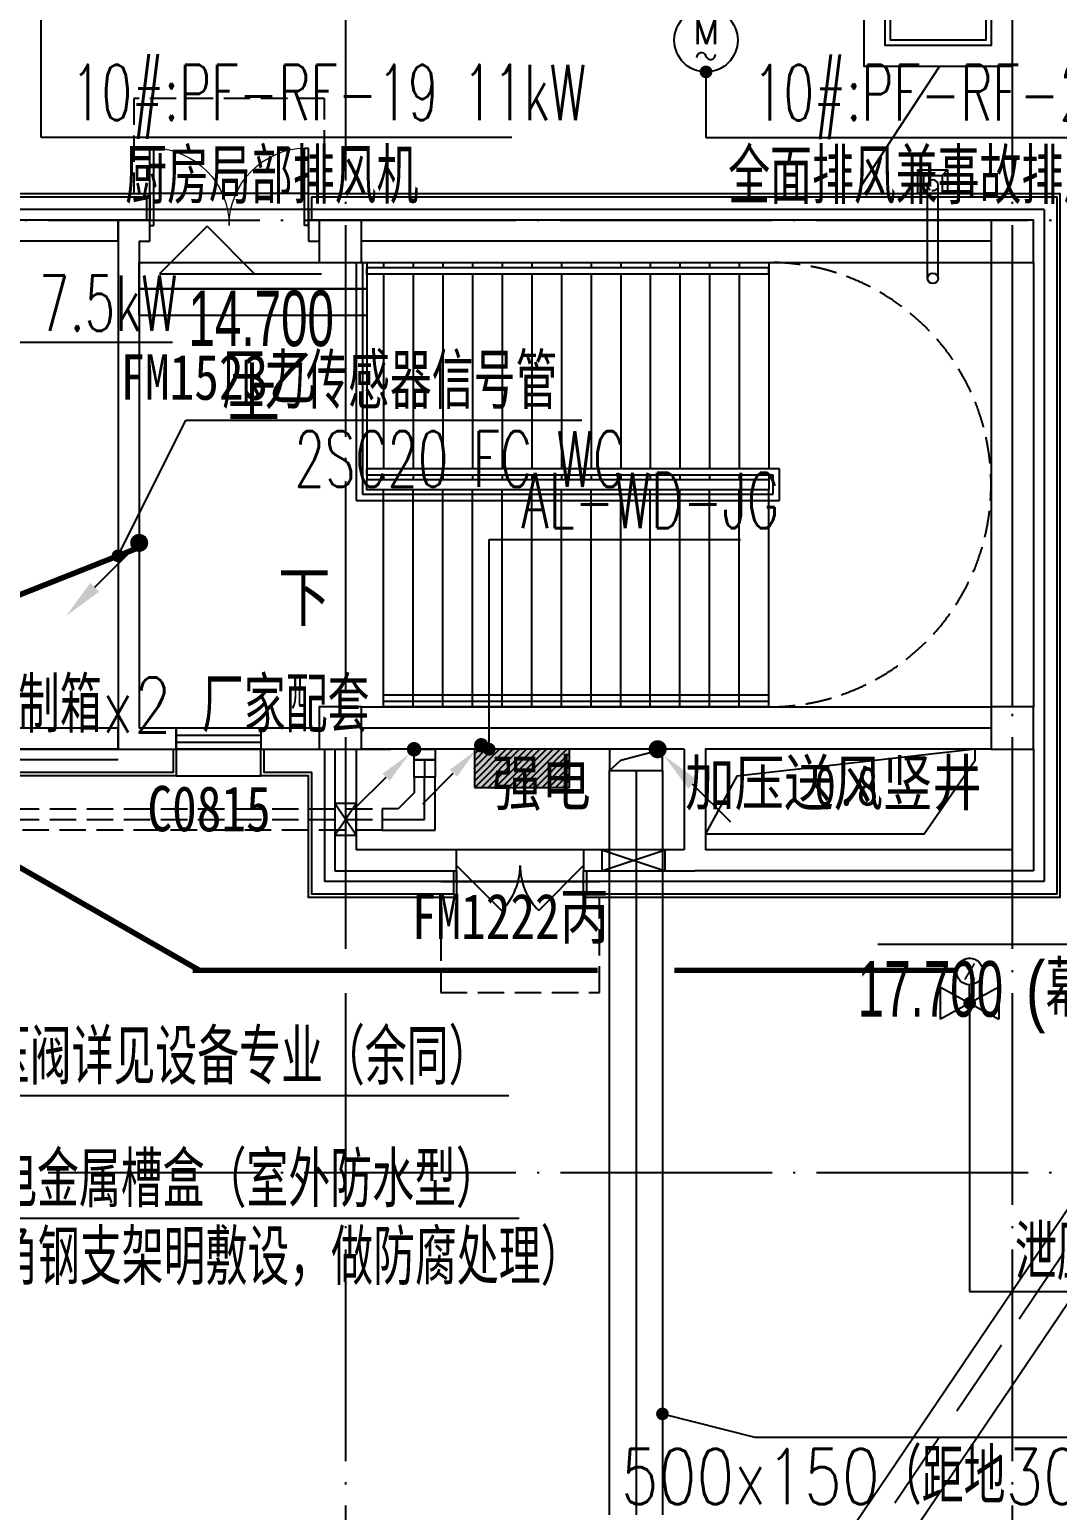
# Model space of a CAD drawing. Extents: x -233336 to 840473, y -28113 to 330904.
# Drawn here: x 106615 to 116326, y 271808 to 285800 of the extents above; entities that cross this region are included whole.
import ezdxf
from ezdxf.enums import TextEntityAlignment as Align
from ezdxf.xclip import XClip

# ---------------------------------------------------------------- set-up
doc = ezdxf.new("R2010")
doc.units = 0
doc.header["$LTSCALE"] = 1000
doc.header["$XCLIPFRAME"] = 2
for name, pattern in [('104-14# 核心筒$0$DASH', [0.35, 0.25, -0.1]), ('104-14# 核心筒$0$DOTE', [2.42, 2, -0.2, 0.02, -0.2]), ('DASH', [0.35, 0.25, -0.1]), ('X-104 14#平面$0$$0$DASH', [0.35, 0.25, -0.1]), ('X-104 14#平面$0$DASH', [0.35, 0.25, -0.1])]:
    doc.linetypes.add(name, pattern=pattern)
doc.layers.get('0').update_dxf_attribs({"linetype": 'CONTINUOUS'})
for name, color, linetype in [('104-14# 核心筒$0$01-标注_符号', 8, 'CONTINUOUS'), ('104-14# 核心筒$0$02-TEXT_标注', 9, 'CONTINUOUS'), ('104-14# 核心筒$0$02-TEXT_门窗', 9, 'CONTINUOUS'), ('104-14# 核心筒$0$A-C_窗', 8, 'CONTINUOUS'), ('104-14# 核心筒$0$A-E_栏杆', 8, 'CONTINUOUS'), ('104-14# 核心筒$0$A-E_电梯', 8, 'CONTINUOUS'), ('104-14# 核心筒$0$A_AXIS-轴线', 8, '104-14# 核心筒$0$DOTE'), ('104-14# 核心筒$0$A_STR-砌块墙', 7, 'CONTINUOUS'), ('104-14# 核心筒$0$A_STR-砼柱', 8, 'CONTINUOUS'), ('104-14# 核心筒$0$DOOR_FIRE', 8, 'CONTINUOUS'), ('104-14# 核心筒$0$DOOR_FIRE_TEXT', 7, 'CONTINUOUS'), ('104-14# 核心筒$0$DUCT-新风管立管', 3, 'CONTINUOUS'), ('104-14# 核心筒$0$SURFACE', 6, 'CONTINUOUS'), ('CABLETRAY', 130, 'CONTINUOUS'), ('CABLETRAY_DIM', 80, 'CONTINUOUS'), ('CABLETRAY_DOTE', 160, 'CONTINUOUS'), ('DIM-动力', 80, 'CONTINUOUS'), ('DIM-插座', 80, 'CONTINUOUS'), ('DIM-箱柜', 80, 'CONTINUOUS'), ('EQUIP-动力', 80, 'CONTINUOUS'), ('EQUIP-箱柜', 80, 'CONTINUOUS'), ('LWIRE', 80, 'CONTINUOUS'), ('WIRE-插座', 160, 'CONTINUOUS'), ('X-104 14#平面$0$01-标注_标高', 8, 'CONTINUOUS'), ('X-104 14#平面$0$A-C_玻璃幕墙', 8, 'CONTINUOUS'), ('X-104 14#平面$0$A-O_分水线', 8, 'CONTINUOUS'), ('X-104 14#平面$0$A-O_屋面', 8, 'CONTINUOUS'), ('X-104 14#平面$0$A-SUR_保温', 8, 'CONTINUOUS'), ('X-104 14#平面$0$A-SUR_看线', 8, 'CONTINUOUS'), ('X-104 14#平面$0$A-TECH_电气', 8, 'CONTINUOUS'), ('X-104 14#平面$0$A-TECH_结构', 8, 'CONTINUOUS'), ('X-104 14#平面$0$A_STR-砌块墙', 7, 'CONTINUOUS'), ('X-104 14#平面$0$D_铝板', 8, 'CONTINUOUS'), ('X-104 14#平面$0$图例', 7, 'CONTINUOUS'), ('内审意见修改', 2, 'CONTINUOUS')]:
    doc.layers.add(name, color=color, linetype=linetype)
doc.layers.add('104-14# 核心筒$0$04-不打印_辅助线', color=8, linetype='CONTINUOUS', plot=False)
doc.styles.add('104-14# 核心筒$0$_TCH_DIM', font='ros.shx', dxfattribs={"bigfont": 'jd.shx'})
doc.styles.add('104-14# 核心筒$0$_TCH_SPACE', font='STXIHEI.TTF', dxfattribs={"width": 0.8, "height": 5})
doc.styles.add('104-14# 核心筒$0$_TCH_WINDOW', font='STXIHEI.TTF', dxfattribs={"width": 0.8, "height": 3.5})
doc.styles.add('104-14# 核心筒$0$Standard', font='STXIHEI.TTF', dxfattribs={"width": 0.8})
doc.styles.add('_TCH_DIM', font='ROMANS2', dxfattribs={"width": 0.8, "bigfont": 'HZDF2'})
doc.styles.add('_TCH_LABEL', font='COMPLEX', dxfattribs={"bigfont": 'GBCBIG'})
doc.styles.add('_TEL_DIM', font='ROMANS2', dxfattribs={"width": 0.8, "height": 3.5, "bigfont": 'HZDF2'})
doc.styles.get("Standard").update_dxf_attribs({"font": 'GBENOR', "bigfont": 'GBCBIG'})
doc.styles.add('X-104 14#平面$0$_TCH_DIM', font='ros.shx', dxfattribs={"width": 0.8, "bigfont": 'jd.shx'})

# ---------------------------------------------------------------- blocks, each defined once
blk = doc.blocks.new('*X11')
at = {"color": 0}
for p, q in [((-250, 32.8), (-82.8, 200)), ((-250, 68.2), (-118.2, 200)), ((-250, 103.6), (-153.6, 200)), ((-250, 138.9), (-188.9, 200)), ((-250, 174.3), (-224.3, 200)), ((-247.5, 0), (-47.5, 200)), ((-212.1, 0), (-12.1, 200)), ((-176.8, 0), (23.2, 200)), ((-141.4, 0), (58.6, 200)), ((-106.1, 0), (93.9, 200)), ((-70.7, 0), (129.3, 200)), ((-35.4, 0), (164.6, 200)), ((0, 0), (200, 200)), ((35.4, 0), (235.4, 200)), ((70.7, 0), (250, 179.3)), ((106.1, 0), (250, 143.9)), ((141.4, 0), (250, 108.6)), ((176.8, 0), (250, 73.2)), ((212.1, 0), (250, 37.9)), ((247.5, 0), (250, 2.5))]:
    blk.add_line(p, q, dxfattribs=at)
blk = doc.blocks.new('$equip$00001421')
for p, q in [((0.75, 0.6), (-0.75, 0.6)), ((-0.75, 0.6), (-0.75, 0)), ((0.75, 0), (0.75, 0.6)), ((-0.75, 0), (0.75, 0))]:
    blk.add_line(p, q)
at = {"const_width": 0.6}
blk.add_lwpolyline([(-0.75, 0.3), (0.75, 0.3)], dxfattribs=at)
for p in [(0, 0.6), (-0.75, 0.3), (0.75, 0.3), (0, 0)]:
    blk.add_point(p)
at = {"xscale": 0.00300000000061118, "yscale": 0.00300000000061118, "zscale": 0.00300000000061118}
blk.add_blockref('*X11', (0, 0), dxfattribs=at)
at = {"style": '_TCH_LABEL', "flags": 9}
blk.add_attdef('A', (0, 0), '', height=0.00002, dxfattribs=at)
blk = doc.blocks.new('$equip$00001811')
blk.add_circle((0, 0), 0.5)
for centre, radius, start, end in [((-0.073, -0.273), 0.0768, 17.2272, 184.2164), ((0.073, -0.227), 0.0769, 197.2591, 5.1179)]:
    blk.add_arc(centre, radius, start, end)
at = {"color": 7, "style": '_TEL_DIM'}
blk.add_attdef('$TEXT$', text='', height=0.4, dxfattribs=at).set_placement((0.001, 0.137), align=Align.MIDDLE_CENTER)
at = {"color": 7, "style": '_TEL_DIM', "flags": 1}
blk.add_attdef('A', text='', height=0.00002, dxfattribs=at).set_placement((0, 0), align=Align.MIDDLE_CENTER)
blk = doc.blocks.new('104-14# 核心筒$0$$DorLib2D$00000116')
at = {"color": 0}
for p, q in [((-0.5, 0), (-0.146, 0.354)), ((0.5, 0), (0.146, 0.354))]:
    blk.add_line(p, q, dxfattribs=at)
for centre, start, end in [((-0.5, 0), 0, 45), ((0.5, 0), 135, 180)]:
    blk.add_arc(centre, 0.5, start, end, dxfattribs=at)
blk = doc.blocks.new('_FZHK')
blk.add_lwpolyline([(-0.5, -0.5), (0.5, -0.5), (0.5, 0.5), (-0.5, 0.5)], close=True)
blk = doc.blocks.new('104-14# 核心筒$0$$DorLib2D$00000002')
for p, q in [((-0.5, 0), (-0.5, 0.4875)), ((-0.475, 0.4875), (-0.5, 0.4875)), ((-0.475, 0), (-0.475, 0.4875)), ((0.475, 0), (0.475, 0.4875)), ((0.475, 0.4875), (0.5, 0.4875)), ((0.5, 0), (0.5, 0.4875)), ((-0.5, 0), (-0.475, 0)), ((0.5, 0), (0.475, 0))]:
    blk.add_line(p, q)
at = {"lineweight": 13}
for centre, start, end in [((-0.4875, 0), 0, 88.53072), ((0.4875, 0), 91.46928, 180)]:
    blk.add_arc(centre, 0.4875, start, end, dxfattribs=at)
blk = doc.blocks.new('104-14# 核心筒$0$$TCHSYS$WIN2D')
for p, q in [((-0.5, 0.5), (0.5, 0.5)), ((-0.5, 0.5), (-0.5, -0.5)), ((0.5, 0.5), (0.5, -0.5)), ((0.5, 0.167), (-0.5, 0.167)), ((0.5, -0.167), (-0.5, -0.167)), ((-0.5, -0.5), (0.5, -0.5))]:
    blk.add_line(p, q)
blk = doc.blocks.new('104-14# 核心筒')
at = {"layer": '104-14# 核心筒$0$01-标注_符号'}
for points in [[(108715, 282773.2, 0, 0, 0), (108715, 283600, 120, 0, 0), (108715, 284050, 0, 0, 0)], [(109540, 280425, 0, 0, 0), (114200, 280425, 0, 0, 0), (114200, 282575, 0, 0, 0), (111530, 282575, 120, 0, 0), (111080, 282575, 0, 0, 0)]]:
    blk.add_lwpolyline(points, format="xyseb", dxfattribs=at)
at = {"layer": '104-14# 核心筒$0$04-不打印_辅助线', "linetype": '104-14# 核心筒$0$DASH'}
blk.add_arc((113600, 281500), 2100, 270, 90, dxfattribs=at)
at = {"layer": '104-14# 核心筒$0$A-E_栏杆'}
for p, q in [((109700, 283600), (109700, 281350)), ((109760, 283600), (109750, 283600)), ((109760, 283600), (109760, 281410)), ((113600, 283550), (109800, 283550)), ((109800, 283490), (109800, 283550)), ((113600, 283490), (109800, 283490)), ((113600, 283490), (113600, 283550)), ((113700, 281650), (109800, 281650)), ((109800, 281590), (109800, 281650)), ((113640, 281590), (109800, 281590)), ((113640, 281410), (113640, 281590)), ((113700, 281350), (113700, 281650)), ((109760, 281410), (113640, 281410)), ((109700, 281350), (113700, 281350)), ((113600, 279510), (109960, 279510)), ((109960, 279450), (109960, 279510)), ((113600, 279450), (109960, 279450)), ((113600, 279450), (113600, 279510))]:
    blk.add_line(p, q, dxfattribs=at)
at = {"layer": '104-14# 核心筒$0$A-E_电梯'}
for p, q in [((109750, 283600), (113600, 283600)), ((109750, 283600), (115700, 283600)), ((109800, 283600), (109800, 283550)), ((109800, 283550), (109800, 283490)), ((109800, 283490), (109800, 281650)), ((109960, 283600), (109960, 283550)), ((109960, 283490), (109960, 281650)), ((110240, 283600), (110240, 283550)), ((110240, 283490), (110240, 281650)), ((110520, 283600), (110520, 283550)), ((110520, 283490), (110520, 281650)), ((110800, 283600), (110800, 283550)), ((110800, 283490), (110800, 281650)), ((111080, 283600), (111080, 283550)), ((111080, 283490), (111080, 281650)), ((111360, 283600), (111360, 283550)), ((111360, 283490), (111360, 281650)), ((111640, 283600), (111640, 283550)), ((111640, 283490), (111640, 281650)), ((111920, 283600), (111920, 283550)), ((111920, 283490), (111920, 281650)), ((112200, 283600), (112200, 283550)), ((112200, 283490), (112200, 281650)), ((112480, 283600), (112480, 283550)), ((112480, 283490), (112480, 281650)), ((112760, 283600), (112760, 283550)), ((112760, 283490), (112760, 281650)), ((113040, 283600), (113040, 283550)), ((113040, 283490), (113040, 281650)), ((113320, 283600), (113320, 283550)), ((113320, 283490), (113320, 281650)), ((113600, 283600), (113600, 283550)), ((113600, 283550), (113600, 283490)), ((113600, 283490), (113600, 281650)), ((115700, 283600), (115700, 279400)), ((109800, 281650), (109800, 281590)), ((109800, 281590), (109800, 281550)), ((109800, 281550), (113600, 281550)), ((109960, 281590), (109960, 281550)), ((110240, 281590), (110240, 281550)), ((110520, 281590), (110520, 281550)), ((110800, 281590), (110800, 281550)), ((111080, 281590), (111080, 281550)), ((111360, 281590), (111360, 281550)), ((111640, 281590), (111640, 281550)), ((111920, 281590), (111920, 281550)), ((112200, 281590), (112200, 281550)), ((112480, 281590), (112480, 281550)), ((112760, 281590), (112760, 281550)), ((113040, 281590), (113040, 281550)), ((113320, 281590), (113320, 281550)), ((113600, 281590), (113600, 281550)), ((113600, 281450), (109960, 281450)), ((109960, 279400), (109960, 281450)), ((110240, 279400), (110240, 281450)), ((110520, 279400), (110520, 281450)), ((110800, 279400), (110800, 281450)), ((111080, 279400), (111080, 281450)), ((111360, 279400), (111360, 281450)), ((111640, 279400), (111640, 281450)), ((111920, 279400), (111920, 281450)), ((112200, 279400), (112200, 281450)), ((112480, 279400), (112480, 281450)), ((112760, 279400), (112760, 281450)), ((113040, 279400), (113040, 281450)), ((113320, 279400), (113320, 281450)), ((113600, 279400), (113600, 281450)), ((109750, 279400), (115700, 279400)), ((113600, 279400), (109960, 279400))]:
    blk.add_line(p, q, dxfattribs=at)
for points in [[(109800, 283350), (107650, 283350), (107650, 283600), (109800, 283600)], [(109800, 283100), (107650, 283100), (107650, 283350), (109800, 283350)], [(113600, 281450), (109800, 281450), (109800, 281550), (113600, 281550)]]:
    blk.add_lwpolyline(points, close=True, dxfattribs=at)
at = {"layer": '104-14# 核心筒$0$A_AXIS-轴线'}
for p, q in [((109600, 317833.6), (109600, 259754.9)), ((115900, 317833.6), (115900, 259754.9)), ((-9370.1, 284000), (120259.9, 284000)), ((-9370.1, 275000), (120259.9, 275000))]:
    blk.add_line(p, q, dxfattribs=at)
at = {"layer": '104-14# 核心筒$0$A_STR-砌块墙'}
for p, q in [((107750, 284000), (107450, 284000)), ((107450, 284000), (107450, 279000)), ((107750, 283800), (107750, 284000)), ((109350, 284000), (109250, 284000)), ((109250, 284000), (109250, 283800)), ((115700, 284000), (109750, 284000)), ((107650, 283800), (107750, 283800)), ((107650, 283800), (107650, 279200)), ((109250, 283800), (109350, 283800)), ((115700, 283800), (109750, 283800)), ((115900, 283600), (115900, 279400)), ((116100, 283600), (116100, 279400)), ((108000, 279200), (107650, 279200)), ((108000, 279000), (108000, 279200)), ((109350, 279200), (108800, 279200)), ((108800, 279200), (108800, 279000)), ((112900, 279200), (109750, 279200)), ((115700, 279200), (112900, 279200)), ((107450, 279000), (108000, 279000)), ((108800, 279000), (109350, 279000)), ((109500, 279000), (109500, 277850)), ((109700, 279000), (109700, 278050)), ((112800, 279000), (109750, 279000)), ((112800, 279000), (112800, 278050)), ((113000, 279000), (113000, 278050)), ((115700, 279000), (113000, 279000)), ((115900, 279000), (115900, 278050)), ((116100, 279000), (116100, 277850)), ((110650, 278050), (109700, 278050)), ((110650, 277850), (110650, 278050)), ((112800, 278050), (111850, 278050)), ((111850, 278050), (111850, 277850)), ((115900, 278050), (113000, 278050)), ((109500, 277850), (110650, 277850)), ((111850, 277850), (112900, 277850)), ((116100, 277850), (112900, 277850))]:
    blk.add_line(p, q, dxfattribs=at)
at = {"layer": '104-14# 核心筒$0$DOOR_FIRE'}
for p, q in [((109250, 284100), (107750, 284100)), ((111850, 278050), (110650, 278050)), ((111850, 277750), (110650, 277750))]:
    blk.add_line(p, q, dxfattribs=at)
at = {"layer": '104-14# 核心筒$0$DUCT-新风管立管'}
blk.add_lwpolyline([(115550, 279000), (113000, 279000), (113000, 278200), (115068, 278200), (115550, 278895.9), (115550, 279000), (113298.3, 278745), (113000, 278200)], dxfattribs=at)
at = {"layer": '104-14# 核心筒$0$SURFACE'}
for p, q in [((107750, 284100), (107450, 284100)), ((107750, 284100), (107750, 284000)), ((109250, 284100), (109250, 284000)), ((109450, 284100), (109250, 284100)), ((116200, 284100), (109450, 284100)), ((116200, 284100), (116200, 279100)), ((116200, 279100), (116200, 277750)), ((109400, 279000), (109400, 277750)), ((110650, 277750), (109400, 277750)), ((110650, 277750), (110650, 277850)), ((111850, 277750), (111850, 277850)), ((112900, 277750), (111850, 277750)), ((116200, 277750), (112900, 277750))]:
    blk.add_line(p, q, dxfattribs=at)
at = {"layer": '104-14# 核心筒$0$A-C_窗'}
ref = blk.add_blockref('104-14# 核心筒$0$$TCHSYS$WIN2D', (108400, 279100), dxfattribs=dict(at, xscale=800, yscale=-200, zscale=200, rotation=179.9999999996356))
ref.add_attrib('A', 'C0815', (107728, 278225), dxfattribs={"layer": '104-14# 核心筒$0$02-TEXT_门窗', "height": 428.14, "rotation": 360, "style": '104-14# 核心筒$0$_TCH_WINDOW', "width": 0.8})
at = {"layer": '104-14# 核心筒$0$A_STR-砼柱', "xscale": 400, "yscale": 400, "zscale": 400}
for p in [(109550, 283800), (115900, 283800), (109550, 279200), (115900, 279200)]:
    blk.add_blockref('_FZHK', p, dxfattribs=at)
at = {"layer": '104-14# 核心筒$0$DOOR_FIRE'}
ref = blk.add_blockref('104-14# 核心筒$0$$DorLib2D$00000002', (108500, 283950), dxfattribs=dict(at, xscale=1500, yscale=-1500, zscale=300, rotation=180.0000000000017))
ref.add_attrib('A', 'FM1523乙', (107471.6, 282302.3), dxfattribs={"layer": '104-14# 核心筒$0$DOOR_FIRE_TEXT', "height": 428.14, "style": '104-14# 核心筒$0$_TCH_WINDOW', "width": 0.8})
ref = blk.add_blockref('104-14# 核心筒$0$$DorLib2D$00000116', (111250, 277900), dxfattribs=dict(at, xscale=1200, yscale=1200, zscale=300, rotation=179.9999999996362))
ref.add_attrib('A', 'FM1222丙', (110225.9, 277207.6), dxfattribs={"layer": '104-14# 核心筒$0$DOOR_FIRE_TEXT', "height": 428.14, "rotation": 360, "style": '104-14# 核心筒$0$_TCH_WINDOW', "width": 0.8})
at = {"layer": '104-14# 核心筒$0$01-标注_符号', "color": 7, "style": '104-14# 核心筒$0$_TCH_DIM'}
for s, p in [('上', (108485.1, 282090.7)), ('下', (108963.3, 280162.5))]:
    blk.add_text(s, height=520.9, dxfattribs=at).set_placement(p)
at = {"layer": '104-14# 核心筒$0$02-TEXT_标注', "style": '104-14# 核心筒$0$Standard', "width": 0.8}
for s, p in [('强电', (110982.8, 278469.5)), ('加压送风竖井', (112809.3, 278468.9))]:
    blk.add_text(s, height=428.14, dxfattribs=at).set_placement(p)
at = {"layer": '104-14# 核心筒$0$04-不打印_辅助线', "style": '104-14# 核心筒$0$_TCH_SPACE', "width": 0.8}
blk.add_text('0.8', height=366.98, dxfattribs=at).set_placement((114032.8, 278469.1))
blk = doc.blocks.new('X-104 14#平面$0$0000')
blk.add_lwpolyline([(73808, 16421), (73072, 15294)])
blk = doc.blocks.new('X-104 14#平面$0$A$C6C68079C')
at = {"layer": 'X-104 14#平面$0$图例'}
for p, q in [((91, 87), (145, 141)), ((91, -87), (145, -137))]:
    blk.add_line(p, q, dxfattribs=at)
for points in [[(-80, -137), (-80, 141), (145, 141), (145, -137)], [(-80, -87), (-80, 87), (91, 87), (91, -87)]]:
    blk.add_lwpolyline(points, close=True, dxfattribs=at)
blk = doc.blocks.new('*U95')
blk.add_lwpolyline([(200, 0), (200, 300), (0, 300), (0, 0), (200, 0), (0, 300), (0, 0), (200, 300)])
blk = doc.blocks.new('*U97')
blk.add_lwpolyline([(200, 0), (200, 600), (0, 600), (0, 0), (200, 0), (0, 600), (0, 0), (200, 600)])
blk = doc.blocks.new('X-104 14#平面$0$dd')
at = {"layer": 'X-104 14#平面$0$A-TECH_电气'}
blk.add_blockref('*U95', (109563, -20913), dxfattribs=at)
at = {"layer": 'X-104 14#平面$0$A-TECH_电气', "rotation": 270}
blk.add_blockref('*U97', (112084, -21050), dxfattribs=at)
blk = doc.blocks.new('X-104 14#平面')
at = {"layer": 'X-104 14#平面$0$01-标注_标高'}
for p, q in [((108291.1, 283941.9), (107841.1, 283491.9)), ((108291.1, 283941.9), (108741.1, 283491.9)), ((107841.1, 283491.9), (109373, 283491.9)), ((117288.9, 277155.4), (114629.4, 277155.4))]:
    blk.add_line(p, q, dxfattribs=at)
at = {"layer": 'X-104 14#平面$0$A-C_玻璃幕墙'}
for points in [[(115700, 287150), (115700, 285650), (114700, 285650), (114700, 287150)], [(115650, 286375), (115650, 285700), (114750, 285700), (114750, 286375)]]:
    blk.add_lwpolyline(points, close=True, dxfattribs=at)
for points in [[(102050, 282200), (101800, 282200), (101800, 284250), (107750, 284250), (107750, 284000)], [(102050, 282230), (101830, 282230), (101830, 284220), (107720, 284220), (107720, 284000)], [(109250, 284000), (109250, 284250), (116350, 284250), (116350, 277600), (111850, 277600), (111850, 277850)], [(109280, 284000), (109280, 284220), (116320, 284220), (116320, 277630), (111880, 277630), (111880, 277850)], [(108000, 279000), (108000, 278750), (101800, 278750), (101800, 279600), (102050, 279600)], [(107970, 279000), (107970, 278780), (101830, 278780), (101830, 279570), (102050, 279570)], [(110650, 277850), (110650, 277600), (109250, 277600), (109250, 278750), (108800, 278750), (108800, 279000)], [(110620, 277850), (110620, 277630), (109280, 277630), (109280, 278780), (108830, 278780), (108830, 279000)]]:
    blk.add_lwpolyline(points, dxfattribs=at)
at = {"layer": 'X-104 14#平面$0$A-O_分水线'}
for p, q in [((115100, 283450), (115100, 284330)), ((115200, 283450), (115200, 284330))]:
    blk.add_line(p, q, dxfattribs=at)
blk.add_circle((115150, 283450), 50, dxfattribs=at)
blk.add_arc((115150, 284330), 50, 0, 180, dxfattribs=at)
at = {"layer": 'X-104 14#平面$0$A-O_分水线', "linetype": 'X-104 14#平面$0$$0$DASH', "ltscale": 0.2}
blk.add_arc((115150, 284330), 50, 180, 0, dxfattribs=at)
at = {"layer": 'X-104 14#平面$0$A-O_屋面'}
blk.add_lwpolyline([(82349.8, 264577.4), (83499.8, 267565.9), (52926.6, 266284.7), (53491, 268939.8), (17309.3, 268308.2), (22065.4, 284894.6), (62738.3, 285920), (62307.5, 284891.2), (92265.6, 286255.1), (99426.9, 312025), (120741.8, 306094.6), (117562.9, 278400.5), (119297.3, 278014.5), (109062.3, 262867.9), (82417.6, 264753.6)], dxfattribs=at)
blk.add_lwpolyline([(83126.9, 265204.7), (108809.6, 263387.1), (118471.8, 277685.9), (117014.8, 278010.2), (120196.4, 305727.4), (99774.7, 311409.3), (92650.5, 285772.1), (61541.2, 284355.8), (61978.8, 285400.7), (22444.8, 284404), (17976.2, 268819.9), (54110.7, 269450.7), (53549.7, 266811.2), (84240.1, 268097.3)], close=True, dxfattribs=at)
at = {"layer": 'X-104 14#平面$0$A-O_屋面', "linetype": 'X-104 14#平面$0$DASH'}
for points in [[(109400, 284250), (109400, 285150), (107600, 285150), (107600, 284250)], [(110500, 277600), (110500, 276700), (112000, 276700), (112000, 277600)]]:
    blk.add_lwpolyline(points, dxfattribs=at)
at = {"layer": 'X-104 14#平面$0$A-SUR_保温'}
for p, q in [((107450, 284100), (104500, 284100)), ((107450, 278900), (104400, 278900))]:
    blk.add_line(p, q, dxfattribs=at)
at = {"layer": 'X-104 14#平面$0$A-SUR_看线'}
for p, q in [((109250, 284250), (107750, 284250)), ((108000, 278750), (108800, 278750)), ((110500, 277750), (112000, 277750))]:
    blk.add_line(p, q, dxfattribs=at)
at = {"layer": 'X-104 14#平面$0$A-TECH_结构', "linetype": 'X-104 14#平面$0$DASH', "ltscale": 3}
blk.add_lwpolyline([(82843.2, 265024.2), (82843.2, 265024.2), (108910.7, 263179.4), (118802, 277817.3), (117234.1, 278166.3), (120414.6, 305874.3), (99635.5, 311655.6), (92496.6, 285965.3), (61847.8, 284570), (62282.6, 285608.4), (22293, 284600.3), (17709.4, 268615.2), (53862.8, 269246.3), (53300.5, 266600.6), (83944, 267884.8), (82843.2, 265024.2), (82843.2, 265024.2)], dxfattribs=at)
at = {"layer": 'X-104 14#平面$0$A_STR-砌块墙'}
for p, q in [((107450, 284000), (104650, 284000)), ((107450, 283800), (107450, 284000)), ((107450, 283800), (104650, 283800)), ((107450, 279200), (104650, 279200)), ((107450, 279000), (107450, 279200)), ((107450, 279000), (104650, 279000))]:
    blk.add_line(p, q, dxfattribs=at)
at = {"layer": 'X-104 14#平面$0$D_铝板'}
blk.add_lwpolyline([(115900, 287350), (115900, 285450), (114500, 285450), (114500, 287350)], close=True, dxfattribs=at)
ref = blk.add_blockref('104-14# 核心筒', (0, 0))
XClip(ref).set_block_clipping_path([(-38664.3623821461, -25500), (139216.5485069363, 330900)])
blk.add_blockref('X-104 14#平面$0$dd', (-62.7, 299100))
at = {"color": 5, "rotation": 89.99999999999999}
blk.add_blockref('X-104 14#平面$0$A$C6C68079C', (115150, 284330), dxfattribs=at)
at = {"layer": 'X-104 14#平面$0$A-O_分水线'}
blk.add_blockref('X-104 14#平面$0$0000', (41400, 269028.8), dxfattribs=at)
at = {"layer": 'X-104 14#平面$0$01-标注_标高', "color": 7, "style": 'X-104 14#平面$0$_TCH_DIM'}
for s, height, width, p in [('14.700', 525, 0.64, (108116, 282809.4)), ('(幕墙)', 520.93, 0.8, (116028.2, 276472.9)), ('17.700', 525, 0.64, (114439.4, 276472.9))]:
    blk.add_text(s, height=height, dxfattribs=dict(at, width=width)).set_placement(p)
blk = doc.blocks.new('$TelecSys$00000081')
for p, q in [((0.104, 0.104), (0.104, 0.104)), ((-0.104, -0.104), (-0.104, -0.104)), ((-1.15, -1.15), (-0.55, -0.55))]:
    blk.add_line(p, q)
at = {"const_width": 0.142}
blk.add_lwpolyline([(0.071, 0, 1), (-0.071, 0, 1)], format="xyb", close=True, dxfattribs=at)
blk.add_solid([(-0.62, -0.48), (-0.48, -0.62), (-0.1, -0.1)])
at = {"width": 0.8, "flags": 9}
blk.add_attdef('A', (0, 0), '', height=0.00002, rotation=180, dxfattribs=at)
blk = doc.blocks.new('$TelecSys$00000080')
for p, q in [((-0.7, -0.7), (0, 0)), ((0.104, 0.104), (0.104, 0.104)), ((-0.104, -0.104), (-0.104, -0.104))]:
    blk.add_line(p, q)
at = {"const_width": 0.142}
blk.add_lwpolyline([(0.071, 0, 1), (-0.071, 0, 1)], format="xyb", close=True, dxfattribs=at)
blk.add_solid([(-0.63, -0.77), (-0.77, -0.63), (-1.15, -1.15)])
at = {"width": 0.8, "flags": 9}
blk.add_attdef('A', (0, 0), '', height=0.00002, rotation=180, dxfattribs=at)
blk = doc.blocks.new('$equip$00002601')
for p, q in [((0, -0.6), (0, -0.25)), ((-0.55, -0.9), (-0.55, -0.3)), ((-0.55, -0.3), (0.55, -0.9)), ((0.55, -0.3), (-0.55, -0.9)), ((0.55, -0.3), (0.55, -0.9))]:
    blk.add_line(p, q)
blk.add_circle((0, 0), 0.25)
for p in [(-0.25, 0), (0, 0.25), (0.25, 0), (-0.55, -0.6), (0.55, -0.6)]:
    blk.add_point(p)
at = {"color": 7, "style": '_TEL_DIM'}
blk.add_attdef('$TEXT$', text='', height=0.3, dxfattribs=at).set_placement((0, 0), align=Align.MIDDLE_CENTER)
at = {"color": 7, "style": '_TEL_DIM', "flags": 1}
blk.add_attdef('A', text='', height=0.00002, dxfattribs=at).set_placement((0, 0), align=Align.MIDDLE_CENTER)

msp = doc.modelspace()

# ---------------------------------------------------------------- linework, layer by layer
at = {"layer": 'CABLETRAY', "linetype": 'DASH'}
for p, q in [((110247.4, 278736.7), (110247.4, 278900)), ((110247.4, 278900), (110447.4, 278900)), ((110447.4, 278900), (110447.4, 278736.7)), ((110447.4, 278736.7), (110247.4, 278736.7)), ((103305.1, 278436.7), (109947.4, 278436.7)), ((109947.4, 278436.7), (109947.4, 278236.7)), ((109947.4, 278236.7), (103305.1, 278236.7))]:
    msp.add_line(p, q, dxfattribs=at)
at = {"layer": 'CABLETRAY'}
for p, q in [((110447.4, 278736.7), (110247.4, 278736.7)), ((110247.4, 278736.7), (110247.4, 278586.7)), ((110447.4, 278236.7), (110447.4, 278736.7)), ((112094.7, 271764.4), (112094.7, 278800)), ((112094.7, 278800), (112594.7, 278800)), ((112594.7, 278800), (112594.7, 271764.4)), ((110247.4, 278586.7), (110097.4, 278436.7)), ((110097.4, 278436.7), (109947.4, 278436.7)), ((109947.4, 278436.7), (109947.4, 278236.7)), ((109947.4, 278236.7), (110447.4, 278236.7))]:
    msp.add_line(p, q, dxfattribs=at)
at = {"layer": 'CABLETRAY_DIM'}
for p, q in [((103572.3, 274568.3), (111241.1, 274568.3)), ((112594.7, 272719.4), (113467.3, 272498.1)), ((113467.3, 272498.1), (123714.1, 272498.1))]:
    msp.add_line(p, q, dxfattribs=at)
at = {"layer": 'CABLETRAY_DIM', "const_width": 60}
msp.add_lwpolyline([(112565.6, 272726.8, 1), (112623.8, 272712, 1)], format="xyb", close=True, dxfattribs=at)
at = {"layer": 'CABLETRAY_DOTE', "linetype": 'DASH'}
for p, q in [((110347.4, 278900), (110347.4, 278736.7)), ((103305.1, 278336.7), (109947.4, 278336.7))]:
    msp.add_line(p, q, dxfattribs=at)
at = {"layer": 'CABLETRAY_DOTE'}
for p, q in [((110347.4, 278336.7), (110347.4, 278736.7)), ((112344.7, 278800), (112344.7, 271764.4)), ((109947.4, 278336.7), (110347.4, 278336.7))]:
    msp.add_line(p, q, dxfattribs=at)
at = {"layer": 'DIM-动力', "color": 80}
for p, q in [((106721.5, 287000), (106721.5, 284783.8)), ((113006, 285400.2), (113006, 284782)), ((106721.5, 284783.8), (111172, 284783.8)), ((113006, 284782), (117545.6, 284782)), ((104400, 282847.9), (107965.2, 282847.9)), ((115497.4, 276600.4), (115497.4, 273875.7)), ((105680.3, 275726.6), (111142.5, 275726.6)), ((115497.4, 273875.7), (121527.8, 273875.7))]:
    msp.add_line(p, q, dxfattribs=at)
at = {"layer": 'DIM-动力', "color": 80, "const_width": 60}
for points in [[(113006, 285430.2, 1), (113006, 285370.2, 1)], [(115497.4, 276630.4, 1), (115497.4, 276570.4, 1)]]:
    msp.add_lwpolyline(points, format="xyb", close=True, dxfattribs=at)
at = {"layer": 'DIM-插座', "color": 80}
for p, q in [((107450, 280827.9), (108092, 282110.6)), ((107450, 280827.9), (108092, 282110.6)), ((108092, 282110.6), (111834.2, 282110.6))]:
    msp.add_line(p, q, dxfattribs=at)
at = {"layer": 'DIM-插座', "color": 80, "const_width": 60}
msp.add_lwpolyline([(107436.6, 280801.1, 1), (107463.4, 280854.7, 1)], format="xyb", close=True, dxfattribs=at)
msp.add_lwpolyline([(107436.6, 280801.1, 1), (107463.4, 280854.7, 1)], format="xyb", close=True, dxfattribs=at)
at = {"layer": 'DIM-箱柜'}
msp.add_line((105084.7, 279000), (110025.9, 279000), dxfattribs=at)
at = {"layer": 'EQUIP-箱柜'}
for p, q in [((112094.7, 278800), (112200.3, 278896.9)), ((112200.3, 278896.9), (112594.7, 279000))]:
    msp.add_line(p, q, dxfattribs=at)
for points in [[(110247.4, 279000), (110447.4, 279000), (110447.4, 278900), (110247.4, 278900)], [(112094.7, 278800), (112594.7, 278800), (112594.7, 279000), (112094.7, 279000)]]:
    msp.add_lwpolyline(points, close=True, dxfattribs=at)
at = {"layer": 'WIRE-插座', "color": 160, "const_width": 52.5}
for points in [[(104253.1, 279560), (107650, 280907.2)], [(108218.7, 276911), (106101.1, 278124.2)], [(111982.2, 276911), (108155.6, 276911)], [(115372.9, 276911), (112707.2, 276911)]]:
    msp.add_lwpolyline(points, dxfattribs=at)
at = {"layer": '内审意见修改'}
for p, q in [((110957, 279000), (110957, 280982.7)), ((110957, 280982.7), (113331, 280982.7))]:
    msp.add_line(p, q, dxfattribs=at)
at = {"layer": '内审意见修改', "const_width": 60}
msp.add_lwpolyline([(110957, 278970, 1), (110957, 279030, 1)], format="xyb", close=True, dxfattribs=at)

# ---------------------------------------------------------------- block references
msp.add_blockref('X-104 14#平面', (0, 0))
at = {"layer": 'EQUIP-动力', "color": 80}
for name, p, xscale, yscale, zscale, values in [('$equip$00001811', (113006, 285700.2, 3000), 600, 600, 600, {'$TEXT$': 'M'}), ('$equip$00002601', (115497.4, 276900.4, 3000), 500, 500, 500, {'$TEXT$': 'X'})]:
    msp.add_blockref(name, p, dxfattribs=dict(at, xscale=xscale, yscale=yscale, zscale=zscale)).add_auto_attribs(values)
at = {"layer": 'EQUIP-箱柜', "color": 80, "xscale": 600, "yscale": 600, "zscale": 600}
msp.add_blockref('$equip$00001421', (111267, 278640), dxfattribs=at)
at = {"layer": 'LWIRE', "color": 80, "xscale": 600, "yscale": 600, "zscale": 600}
msp.add_blockref('$TelecSys$00000080', (107650, 280950), dxfattribs=at)
at = {"layer": 'LWIRE', "xscale": 479.9999999999998, "yscale": 479.9999999999998, "zscale": 479.9999999999998}
for p in [(110247.4, 279000), (110882.3, 279037.4)]:
    msp.add_blockref('$TelecSys$00000081', p, dxfattribs=at)
at = {"layer": 'LWIRE', "xscale": 600, "yscale": 600, "zscale": 600, "rotation": 90}
msp.add_blockref('$TelecSys$00000081', (112549.3, 279000), dxfattribs=at)

# ---------------------------------------------------------------- texts
at = {"layer": 'CABLETRAY_DIM', "color": 7, "style": '_TCH_DIM', "width": 0.8}
for s, p in [('消防强电金属槽盒（室外防水型）', (105101.1, 274673.3)), ('200x100（距地300mm采用角钢支架明敷设，做防腐处理）', (99728.5, 273938.3)), ('500x150（距地300mm采用角钢支架明敷设，做防腐处理）', (112201.4, 271868.1))]:
    msp.add_text(s, height=520.866, dxfattribs=at).set_placement(p)
at = {"layer": 'DIM-动力', "color": 7, "style": '_TEL_DIM'}
for s, height, width, p in [('10#:PF-RF-19 11kW', 525, 0.64, (107006, 284943.1)), ('10#:PF-RF-20 4kW', 525, 0.64, (113451, 284941.3)), ('厨房局部排风机', 520.87, 0.8, (107518.1, 284153.8)), ('全面排风兼事故排风机', 520.87, 0.8, (113215.5, 284152)), ('加压送风机 7.5kW ', 525, 0.64, (104877.2, 282952.9)), ('泄压阀详见设备专业（余同）', 520.866, 0.8, (105823.6, 275831.6)), ('泄压阀详见设备专业（余同）', 520.866, 0.8, (115924.8, 273980.7))]:
    msp.add_text(s, height=height, dxfattribs=dict(at, width=width)).set_placement(p)
at = {"layer": 'DIM-插座', "color": 7, "style": '_TEL_DIM'}
for s, height, width, p in [('压力传感器信号管', 520.87, 0.8, (108435.7, 282215.6)), ('2SC20 FC WC', 525, 0.64, (109116.1, 281480.6))]:
    msp.add_text(s, height=height, dxfattribs=dict(at, width=width)).set_placement(p)
at = {"layer": 'DIM-箱柜', "color": 7, "style": '_TEL_DIM', "width": 0.8}
msp.add_text('泄压阀控制箱x2 厂家配套', height=520.866, dxfattribs=at).set_placement((104921, 279157.5))
at = {"layer": '内审意见修改', "color": 7, "style": '_TEL_DIM', "width": 0.64}
msp.add_text('AL-WD-JG', height=525, dxfattribs=at).set_placement((111261.8, 281087.7))

doc.saveas('drawing.dxf')
